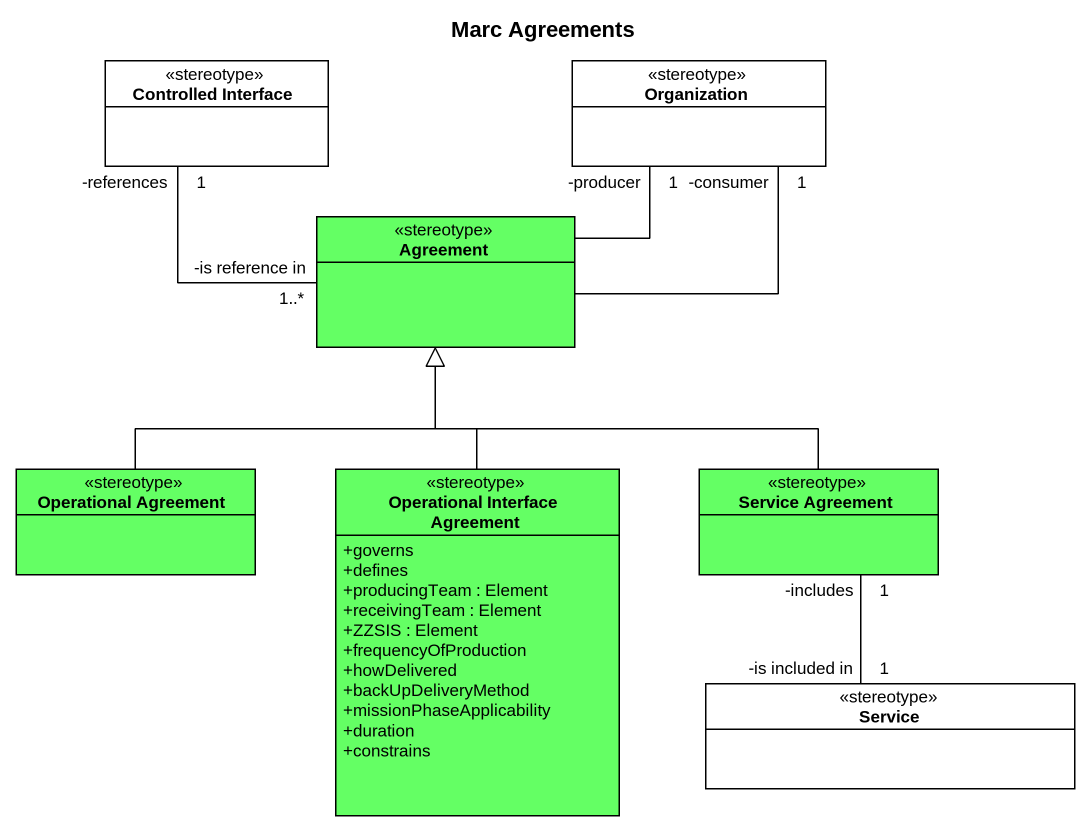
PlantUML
@startuml
title Marc Agreements
hide circle
hide empty members
skinparam classAttributeIconSize 0
class "Controlled Interface" as Controlled_Interface <<stereotype>>
class Organization <<stereotype>>
class Agreement <<stereotype>> #64FF64
class "Operational Agreement" as Operational_Agreement <<stereotype>> #64FF64
class "Operational Interface Agreement" as Operational_Interface <<stereotype>> #64FF64 {
  +governs
  +defines
  +producingTeam : Element
  +receivingTeam : Element
  +ZZSIS : Element
  +frequencyOfProduction
  +howDelivered
  +backUpDeliveryMethod
  +missionPhaseApplicability
  +duration
  +constrains
}
class "Service Agreement" as Service_Agreement <<stereotype>> #64FF64
class Service <<stereotype>>
Controlled_Interface "-references\n1" -- "-is reference in\n1..*" Agreement
Agreement -up- "-producer\n1" Organization
Agreement -up- "-consumer\n1" Organization
Operational_Agreement -up-|> Agreement
Operational_Interface -up-|> Agreement
Service_Agreement -up-|> Agreement
Service_Agreement "-includes\n1" -- "-is included in\n1" Service
@enduml
